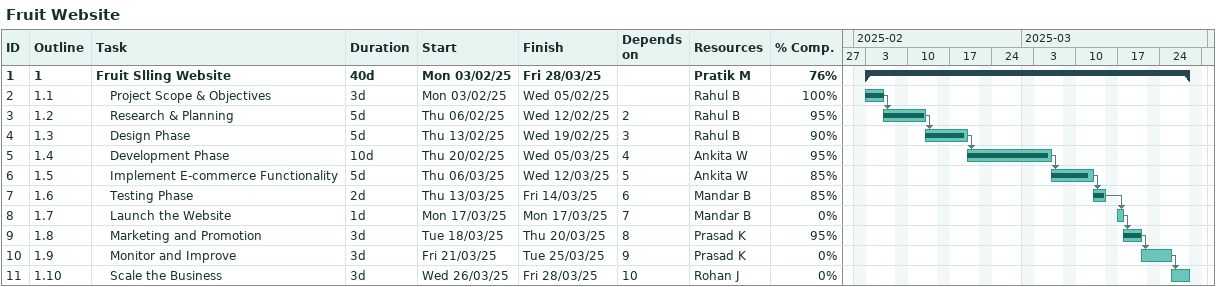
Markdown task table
Fruit Website

| ID | WBS | Task | Duration | Start | Finish | Predecessors | Resources | % complete |
|---|---|---|---|---|---|---|---|---|
| 1 | 1 | **Fruit Slling Website** | 40d | 2025-02-03 | 2025-03-28 |  | Pratik M | 76 |
| 2 | 1.1 | Project Scope & Objectives | 3d | 2025-02-03 | 2025-02-05 |  | Rahul B | 100 |
| 3 | 1.2 | Research & Planning | 5d | 2025-02-06 | 2025-02-12 | 2 | Rahul B | 95 |
| 4 | 1.3 | Design Phase | 5d | 2025-02-13 | 2025-02-19 | 3 | Rahul B | 90 |
| 5 | 1.4 | Development Phase | 10d | 2025-02-20 | 2025-03-05 | 4 | Ankita W | 95 |
| 6 | 1.5 | Implement E-commerce Functionality | 5d | 2025-03-06 | 2025-03-12 | 5 | Ankita W | 85 |
| 7 | 1.6 | Testing Phase | 2d | 2025-03-13 | 2025-03-14 | 6 | Mandar B | 85 |
| 8 | 1.7 | Launch the Website | 1d | 2025-03-17 | 2025-03-17 | 7 | Mandar B | 0 |
| 9 | 1.8 | Marketing and Promotion | 3d | 2025-03-18 | 2025-03-20 | 8 | Prasad K | 95 |
| 10 | 1.9 | Monitor and Improve | 3d | 2025-03-21 | 2025-03-25 | 9 | Prasad K | 0 |
| 11 | 1.10 | Scale the Business | 3d | 2025-03-26 | 2025-03-28 | 10 | Rohan J | 0 |
